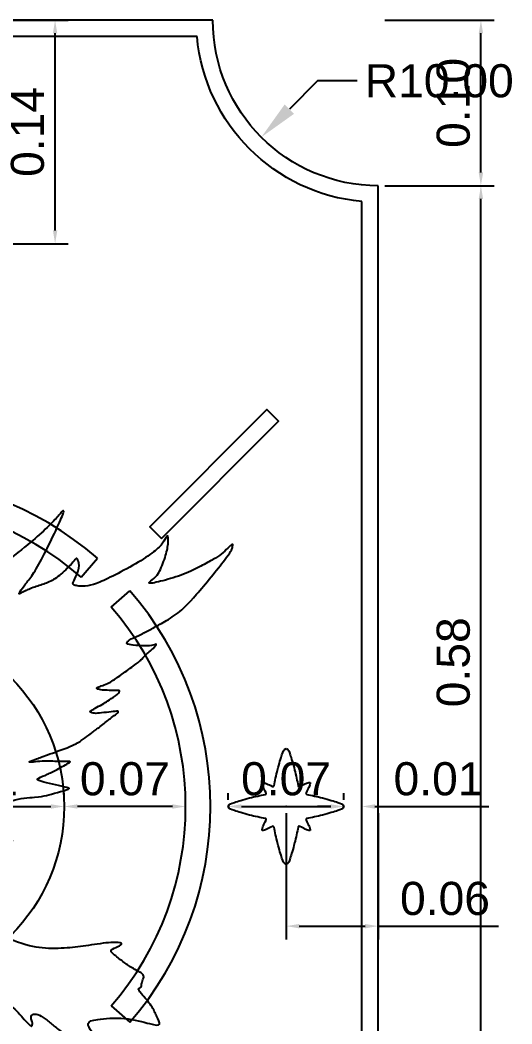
# Model space of a CAD drawing. Header units: metres. Extents: x -6.5 to 29.8, y -1.8 to 5.3.
# Drawn here: x 28.017 to 28.314, y 2.597 to 3.204 of the extents above; entities that cross this region are included whole.
import ezdxf

# ---------------------------------------------------------------- set-up
doc = ezdxf.new("R2010")
doc.units = ezdxf.units.M
for name, color, linetype, true_color in [('BANDERA$BORDE', 40, 'Continuous', 0xffbf00), ('BANDERA$CIRCULO EXT', 40, 'Continuous', 0xffbf00), ('BANDERA$CUERVO', 18, 'Continuous', 0x000000), ('BANDERA$ESTRELLAS$GRANDE', 251, 'Continuous', 0x696969), ('BANDERA$SOL', 40, 'Continuous', 0xffbf00), ('FONDO', 168, 'Continuous', 0x0f132e)]:
    doc.layers.add(name, color=color, linetype=linetype, true_color=true_color)
doc.styles.add('Plantilla Milímetros_ pequeño', font='')
doc.styles.get('Plantilla Milímetros_ pequeño').set_extended_font_data('Arial')
doc.dimstyles.new('Plantilla Milímetros_ pequeño', dxfattribs={"dimscale": 0.008, "dimtxt": 2.5, "dimasz": 1, "dimexe": 1, "dimexo": 0.5, "dimgap": 0.8, "dimtad": 1, "dimtoh": 1, "dimzin": 1, "dimdsep": 46, "dimtxsty": 'Plantilla Milímetros_ pequeño', "dimcen": 2.5, "dimadec": 1, "dimazin": 1, "dimtfac": 1, "dimtdec": 4, "dimtix": 1, "dimtofl": 0, "dimtmove": 1, "dimatfit": 3, "dimfxl": 1, "dimtolj": 1, "dimtzin": 1, "dimarcsym": 0})

# ---------------------------------------------------------------- blocks, each defined once
blk = doc.blocks.new('*D24')
at = {"layer": 'Defpoints', "color": 0}
for p in [(28.23326, 3.10355), (28.29531, 3.10355), (28.23326, 2.52807)]:
    blk.add_point(p, dxfattribs=at)
at = {"layer": 'FONDO', "color": 0, "lineweight": -2}
for p, q in [((28.23726, 3.10355), (28.30331, 3.10355)), ((28.29531, 2.53607), (28.29531, 3.09555)), ((28.23726, 2.52807), (28.30331, 2.52807))]:
    blk.add_line(p, q, dxfattribs=at)
at = {"layer": 'FONDO', "color": 0}
for points in [[(28.29665, 3.09555), (28.29398, 3.09555), (28.29531, 3.10355)], [(28.29398, 2.53607), (28.29665, 2.53607), (28.29531, 2.52807)]]:
    blk.add_solid(points, dxfattribs=at)
at = {"layer": 'FONDO', "color": 0, "insert": (28.2787, 2.81581), "char_height": 0.02, "attachment_point": 5, "rotation": 90, "style": 'Plantilla Milímetros_ pequeño'}
blk.add_mtext('\\A1;0.58', dxfattribs=at)
blk = doc.blocks.new('*D25')
at = {"layer": 'Defpoints', "color": 0}
for p in [(28.23326, 3.20355), (28.29531, 3.20355), (28.23326, 3.10355)]:
    blk.add_point(p, dxfattribs=at)
at = {"layer": 'FONDO', "color": 0, "lineweight": -2}
for p, q in [((28.23726, 3.20355), (28.30331, 3.20355)), ((28.29531, 3.11155), (28.29531, 3.19555)), ((28.23726, 3.10355), (28.30331, 3.10355))]:
    blk.add_line(p, q, dxfattribs=at)
at = {"layer": 'FONDO', "color": 0}
for points in [[(28.29665, 3.19555), (28.29398, 3.19555), (28.29531, 3.20355)], [(28.29398, 3.11155), (28.29665, 3.11155), (28.29531, 3.10355)]]:
    blk.add_solid(points, dxfattribs=at)
at = {"layer": 'FONDO', "color": 0, "insert": (28.2787, 3.15355), "char_height": 0.02, "attachment_point": 5, "rotation": 90, "style": 'Plantilla Milímetros_ pequeño'}
blk.add_mtext('\\A1;0.10', dxfattribs=at)
blk = doc.blocks.new('*D26')
at = {"layer": 'Defpoints', "color": 0}
for p in [(28.21254, 2.72875), (28.22326, 2.72875), (28.22326, 2.72875)]:
    blk.add_point(p, dxfattribs=at)
at = {"layer": 'FONDO', "color": 0, "lineweight": -2}
for p, q in [((28.21254, 2.73275), (28.21254, 2.73675)), ((28.22326, 2.73275), (28.22326, 2.73675)), ((28.20454, 2.72875), (28.19654, 2.72875)), ((28.23126, 2.72875), (28.3001, 2.72875))]:
    blk.add_line(p, q, dxfattribs=at)
at = {"layer": 'FONDO', "color": 0}
for points in [[(28.20454, 2.72741), (28.20454, 2.73008), (28.21254, 2.72875)], [(28.23126, 2.73008), (28.23126, 2.72741), (28.22326, 2.72875)]]:
    blk.add_solid(points, dxfattribs=at)
at = {"layer": 'FONDO', "color": 0, "insert": (28.26968, 2.74536), "char_height": 0.02, "attachment_point": 5, "style": 'Plantilla Milímetros_ pequeño'}
blk.add_mtext('\\A1;0.01', dxfattribs=at)
blk = doc.blocks.new('*D27')
at = {"layer": 'Defpoints', "color": 0}
for p in [(28.14254, 2.72875), (28.21254, 2.72875), (28.21254, 2.72875)]:
    blk.add_point(p, dxfattribs=at)
at = {"layer": 'FONDO', "color": 0, "lineweight": -2}
for p, q in [((28.14254, 2.73275), (28.14254, 2.73675)), ((28.21254, 2.73275), (28.21254, 2.73675)), ((28.15054, 2.72875), (28.20454, 2.72875))]:
    blk.add_line(p, q, dxfattribs=at)
at = {"layer": 'FONDO', "color": 0}
for points in [[(28.15054, 2.73008), (28.15054, 2.72741), (28.14254, 2.72875)], [(28.20454, 2.72741), (28.20454, 2.73008), (28.21254, 2.72875)]]:
    blk.add_solid(points, dxfattribs=at)
at = {"layer": 'FONDO', "color": 0, "insert": (28.17754, 2.74536), "char_height": 0.02, "attachment_point": 5, "style": 'Plantilla Milímetros_ pequeño'}
blk.add_mtext('\\A1;0.07', dxfattribs=at)
blk = doc.blocks.new('*D28')
at = {"layer": 'Defpoints', "color": 0}
for p in [(28.04337, 2.72875), (28.04337, 2.72875), (28.11682, 2.72875)]:
    blk.add_point(p, dxfattribs=at)
at = {"layer": 'FONDO', "color": 0, "lineweight": -2}
for p, q in [((28.04337, 2.73275), (28.04337, 2.73675)), ((28.11682, 2.73275), (28.11682, 2.73675)), ((28.10882, 2.72875), (28.05137, 2.72875))]:
    blk.add_line(p, q, dxfattribs=at)
at = {"layer": 'FONDO', "color": 0}
for points in [[(28.05137, 2.73008), (28.05137, 2.72741), (28.04337, 2.72875)], [(28.10882, 2.72741), (28.10882, 2.73008), (28.11682, 2.72875)]]:
    blk.add_solid(points, dxfattribs=at)
at = {"layer": 'FONDO', "color": 0, "insert": (28.08009, 2.74536), "char_height": 0.02, "attachment_point": 5, "style": 'Plantilla Milímetros_ pequeño'}
blk.add_mtext('\\A1;0.07', dxfattribs=at)
blk = doc.blocks.new('*D29')
at = {"layer": 'Defpoints', "color": 0}
for p in [(27.93326, 2.72875), (28.04337, 2.72875), (28.04337, 2.72875)]:
    blk.add_point(p, dxfattribs=at)
at = {"layer": 'FONDO', "color": 0, "lineweight": -2}
for p, q in [((27.93326, 2.73275), (27.93326, 2.73675)), ((28.04337, 2.73275), (28.04337, 2.73675)), ((27.94126, 2.72875), (28.03537, 2.72875))]:
    blk.add_line(p, q, dxfattribs=at)
at = {"layer": 'FONDO', "color": 0}
for points in [[(27.94126, 2.73008), (27.94126, 2.72741), (27.93326, 2.72875)], [(28.03537, 2.72741), (28.03537, 2.73008), (28.04337, 2.72875)]]:
    blk.add_solid(points, dxfattribs=at)
at = {"layer": 'FONDO', "color": 0, "insert": (27.98832, 2.74536), "char_height": 0.02, "attachment_point": 5, "style": 'Plantilla Milímetros_ pequeño'}
blk.add_mtext('\\A1;0.11', dxfattribs=at)
blk = doc.blocks.new('*D35')
at = {"layer": 'Defpoints', "color": 0}
for p in [(28.23326, 3.20355), (28.16255, 3.13284)]:
    blk.add_point(p, dxfattribs=at)
at = {"layer": 'FONDO', "color": 0, "lineweight": -2}
for p, q in [((28.19649, 3.16678), (28.17952, 3.14981)), ((28.22049, 3.16678), (28.19649, 3.16678))]:
    blk.add_line(p, q, dxfattribs=at)
at = {"layer": 'FONDO', "color": 0}
blk.add_solid([(28.1767, 3.15264), (28.18235, 3.14698), (28.16255, 3.13284)], dxfattribs=at)
at = {"layer": 'FONDO', "color": 0, "insert": (28.27012, 3.16678), "char_height": 0.02, "attachment_point": 5, "style": 'Plantilla Milímetros_ pequeño'}
blk.add_mtext('\\A1;R10.00', dxfattribs=at)
blk = doc.blocks.new('*D44')
at = {"layer": 'Defpoints', "color": 0}
for p in [(28.17754, 2.72875), (28.23326, 2.72875), (28.23326, 2.6565)]:
    blk.add_point(p, dxfattribs=at)
at = {"layer": 'FONDO', "color": 0, "lineweight": -2}
for p, q in [((28.17754, 2.72475), (28.17754, 2.6485)), ((28.23326, 2.72475), (28.23326, 2.6485)), ((28.18554, 2.6565), (28.22526, 2.6565)), ((28.23326, 2.6565), (28.30596, 2.6565))]:
    blk.add_line(p, q, dxfattribs=at)
at = {"layer": 'FONDO', "color": 0}
for points in [[(28.18554, 2.65783), (28.18554, 2.65516), (28.17754, 2.6565)], [(28.22526, 2.65516), (28.22526, 2.65783), (28.23326, 2.6565)]]:
    blk.add_solid(points, dxfattribs=at)
at = {"layer": 'FONDO', "color": 0, "insert": (28.27361, 2.67311), "char_height": 0.02, "attachment_point": 5, "style": 'Plantilla Milímetros_ pequeño'}
blk.add_mtext('\\A1;0.06', dxfattribs=at)
blk = doc.blocks.new('*D45')
at = {"layer": 'Defpoints', "color": 0}
for p in [(27.93326, 3.20355), (28.0379, 3.20355), (27.93326, 3.06855)]:
    blk.add_point(p, dxfattribs=at)
at = {"layer": 'FONDO', "color": 0, "lineweight": -2}
for p, q in [((27.93726, 3.20355), (28.0459, 3.20355)), ((28.0379, 3.07655), (28.0379, 3.19555)), ((27.93726, 3.06855), (28.0459, 3.06855))]:
    blk.add_line(p, q, dxfattribs=at)
at = {"layer": 'FONDO', "color": 0}
for points in [[(28.03923, 3.19555), (28.03656, 3.19555), (28.0379, 3.20355)], [(28.03656, 3.07655), (28.03923, 3.07655), (28.0379, 3.06855)]]:
    blk.add_solid(points, dxfattribs=at)
at = {"layer": 'FONDO', "color": 0, "insert": (28.02129, 3.13605), "char_height": 0.02, "attachment_point": 5, "rotation": 90, "style": 'Plantilla Milímetros_ pequeño'}
blk.add_mtext('\\A1;0.14', dxfattribs=at)

msp = doc.modelspace()

# ---------------------------------------------------------------- linework, layer by layer
at = {"layer": 'BANDERA$BORDE'}
for p, q in [((28.12372, 3.19355), (27.74281, 3.19355)), ((28.22326, 2.53176), (28.22326, 3.09401))]:
    msp.add_line(p, q, dxfattribs=at)
at = {"layer": 'BANDERA$BORDE', "extrusion": (0, 0, -1)}
for radius, start, end in [(0.1, 270, 0), (0.11, 275.21591, 354.78409)]:
    msp.add_arc((-28.23326, 3.20355), radius, start, end, dxfattribs=at)
at = {"layer": 'BANDERA$BORDE'}
for points in [[(28.13326, 3.20355), (27.93326, 3.20355), (27.73326, 3.20355)], [(28.23326, 2.52807), (28.23326, 2.81581), (28.23326, 3.10355)]]:
    msp.add_open_spline(points, degree=2, dxfattribs=at)
at = {"layer": 'BANDERA$CIRCULO EXT'}
msp.add_lwpolyline([(28.10221, 2.89062), (28.17292, 2.96133), (28.16585, 2.9684), (28.09514, 2.89769)], close=True, dxfattribs=at)
for points in [[(28.05369, 2.86727), (28.06353, 2.8786)], [(28.07179, 2.84917), (28.08311, 2.85901)], [(28.07179, 2.60832), (28.08311, 2.59848)]]:
    msp.add_lwpolyline(points, dxfattribs=at)
for radius, start, end in [(0.19855, 49, 131), (0.18355, 49, 131), (0.19855, 319, 41), (0.18355, 319, 41)]:
    msp.add_arc((27.93326, 2.72875), radius, start, end, dxfattribs=at)
at = {"layer": 'BANDERA$CUERVO'}
msp.add_open_spline([(27.79375, 2.64315), (27.79305, 2.64378), (27.79144, 2.64891), (27.79001, 2.65716), (27.79201, 2.66584), (27.79343, 2.6694), (27.793, 2.67225), (27.79201, 2.67552), (27.79101, 2.68121), (27.79101, 2.68947), (27.79471, 2.70171), (27.80695, 2.7148), (27.81449, 2.7195), (27.8293, 2.72548), (27.84652, 2.73273), (27.85683, 2.743), (27.86281, 2.74912), (27.86779, 2.76165), (27.87524, 2.77815), (27.8776, 2.77956), (27.88591, 2.78441), (27.90467, 2.79866), (27.91233, 2.80416), (27.91681, 2.80949), (27.92232, 2.81892), (27.92883, 2.83152), (27.93326, 2.84301), (27.9345, 2.84955), (27.9344, 2.8534), (27.93476, 2.85678), (27.93541, 2.8588), (27.93512, 2.86072), (27.93512, 2.86189), (27.9359, 2.86199), (27.93649, 2.86082), (27.9372, 2.86007), (27.93724, 2.85831), (27.9374, 2.85642), (27.93837, 2.85496), (27.93929, 2.85489), (27.94075, 2.85639), (27.94244, 2.85756), (27.94433, 2.85864), (27.94648, 2.86004), (27.95057, 2.86303), (27.95236, 2.86551), (27.95449, 2.86705), (27.95657, 2.86958), (27.9597, 2.87454), (27.96134, 2.87608), (27.96298, 2.87752), (27.96427, 2.8805), (27.96556, 2.88318), (27.96774, 2.88551), (27.96843, 2.8869), (27.96863, 2.88397), (27.96809, 2.88), (27.96764, 2.87623), (27.96704, 2.87256), (27.9664, 2.86933), (27.96585, 2.8666), (27.96476, 2.86253), (27.96441, 2.86159), (27.96575, 2.86273), (27.9668, 2.86367), (27.96923, 2.86541), (27.97439, 2.86864), (27.98551, 2.87918), (27.99084, 2.88659), (27.99305, 2.8902), (27.99483, 2.89437), (27.99636, 2.89694), (27.99722, 2.89535), (27.99667, 2.89259), (27.99587, 2.88782), (27.99421, 2.88334), (27.99317, 2.87832), (27.99293, 2.87428), (27.98778, 2.86147), (27.98662, 2.85865), (27.98839, 2.85914), (27.99035, 2.86215), (27.99281, 2.86472), (28.01775, 2.88368), (28.02863, 2.89291), (28.03788, 2.90167), (28.04187, 2.90687), (28.04334, 2.90773), (28.04309, 2.90596), (28.03678, 2.8918), (28.02939, 2.87714), (28.02349, 2.86708), (28.01933, 2.86247), (28.01653, 2.85823), (28.01578, 2.85641), (28.0188, 2.85868), (28.02667, 2.86171), (28.03363, 2.86368), (28.04013, 2.86753), (28.04875, 2.87585), (28.05049, 2.87873), (28.05155, 2.87835), (28.05314, 2.87321), (28.04943, 2.86511), (28.04845, 2.86345), (28.04891, 2.86254), (28.0508, 2.86194), (28.05594, 2.86144), (28.06249, 2.86305), (28.07169, 2.86718), (28.08719, 2.87534), (28.09839, 2.88283), (28.10346, 2.8879), (28.10527, 2.89229), (28.10625, 2.89236), (28.10656, 2.8879), (28.10474, 2.87943), (28.10051, 2.86869), (28.09672, 2.86566), (28.09264, 2.86264), (28.10247, 2.86476), (28.11616, 2.86884), (28.12645, 2.87398), (28.13379, 2.87807), (28.13848, 2.88102), (28.14241, 2.8848), (28.14566, 2.88798), (28.14521, 2.88518), (28.14377, 2.8814), (28.121, 2.85361), (28.11247, 2.8452), (28.10258, 2.83946), (28.09628, 2.83604), (28.09006, 2.8326), (28.08415, 2.83019), (28.0821, 2.82887), (28.08109, 2.82742), (28.08125, 2.82682), (28.08407, 2.82621), (28.09299, 2.82549), (28.09725, 2.82585), (28.10031, 2.82754), (28.09585, 2.82278), (28.0938, 2.82141), (28.09046, 2.81796), (28.08986, 2.81727), (28.08829, 2.81578), (28.07826, 2.80858), (28.07533, 2.80665), (28.0723, 2.80432), (28.06858, 2.80248), (28.06476, 2.80114), (28.06268, 2.80044), (28.06312, 2.79985), (28.06471, 2.79911), (28.07101, 2.79881), (28.07523, 2.79866), (28.07732, 2.79891), (28.07622, 2.79677), (28.07007, 2.79275), (28.06764, 2.79112), (28.06302, 2.78853), (28.0593, 2.7865), (28.05876, 2.78586), (28.06144, 2.78471), (28.0656, 2.78531), (28.0722, 2.78581), (28.07627, 2.78655), (28.07617, 2.78521), (28.0728, 2.78308), (28.06982, 2.78084), (28.0667, 2.77811), (28.06377, 2.77593), (28.06104, 2.77429), (28.0598, 2.77266), (28.05464, 2.76935), (28.05048, 2.76595), (28.03294, 2.75985), (28.02651, 2.75735), (28.02121, 2.75569), (28.02333, 2.75523), (28.02855, 2.75614), (28.03445, 2.75606), (28.0461, 2.75584), (28.04852, 2.75614), (28.03831, 2.75069), (28.03339, 2.74812), (28.02696, 2.74578), (28.02658, 2.74411), (28.04587, 2.74018), (28.04753, 2.73942), (28.03899, 2.73721), (28.03249, 2.73528), (28.02718, 2.73438), (28.01152, 2.73339), (27.99772, 2.72556), (28.00142, 2.72001), (28.01138, 2.70976), (28.01323, 2.70677), (28.00569, 2.70919), (27.99231, 2.71005), (27.98591, 2.71204), (27.9785, 2.71517), (27.97509, 2.71759), (27.97979, 2.71033), (27.98534, 2.70564), (27.98975, 2.70009), (27.98847, 2.69909), (27.98178, 2.69937), (27.97082, 2.70236), (27.96669, 2.70165), (27.96427, 2.69909), (27.95716, 2.69496), (27.96086, 2.68585), (27.96413, 2.67973), (27.9657, 2.67219), (27.9684, 2.66849), (27.97324, 2.6655), (27.97936, 2.66194), (28.01594, 2.64586), (28.02974, 2.64273), (28.04597, 2.64316), (28.05735, 2.64472), (28.07329, 2.64722), (28.07963, 2.64618), (28.07618, 2.64422), (28.07076, 2.64214), (28.07249, 2.63995), (28.07929, 2.63488), (28.0839, 2.63131), (28.09174, 2.62773), (28.09151, 2.62508), (28.08989, 2.62197), (28.09059, 2.61955), (28.0877, 2.61909), (28.08909, 2.61655), (28.09704, 2.6079), (28.09889, 2.60237), (28.10269, 2.59615), (28.0967, 2.59695), (28.08023, 2.6018), (28.0614, 2.60029), (28.05663, 2.59839), (28.05981, 2.59257), (28.06427, 2.58788), (28.06548, 2.58357), (28.06359, 2.58251), (28.05996, 2.58387), (28.04915, 2.59121), (28.04347, 2.59121), (28.03795, 2.59567), (28.03296, 2.59976), (28.02835, 2.60316), (28.02434, 2.60384), (28.0229, 2.60127), (28.02434, 2.59862), (28.02411, 2.59605), (28.0229, 2.59582), (28.01599, 2.60426), (28.00666, 2.6129), (28.00066, 2.61705), (27.99386, 2.61936), (27.9889, 2.62143), (27.98337, 2.62293), (27.98233, 2.62109), (27.98591, 2.61555), (27.99052, 2.61002), (27.99455, 2.60345), (27.99743, 2.60057), (27.98717, 2.60795), (27.98372, 2.60979), (27.97749, 2.61452), (27.97196, 2.61786), (27.95916, 2.62593), (27.95651, 2.62777), (27.94818, 2.63224), (27.9442, 2.63267), (27.94818, 2.62627), (27.94946, 2.62328), (27.94149, 2.62911), (27.93765, 2.63068), (27.93594, 2.6257), (27.93511, 2.62081), (27.93431, 2.61382), (27.93711, 2.60598), (27.93591, 2.60341), (27.93181, 2.59348), (27.92948, 2.59055), (27.92709, 2.58712), (27.92556, 2.58484), (27.92405, 2.58311), (27.92332, 2.58431), (27.92187, 2.58532), (27.92224, 2.58665), (27.92143, 2.58954), (27.91834, 2.59075), (27.91649, 2.59231), (27.91572, 2.59432), (27.91657, 2.59625), (27.91661, 2.5979), (27.9142, 2.59613), (27.91142, 2.59336), (27.9103, 2.59292), (27.90837, 2.59473), (27.90777, 2.59597), (27.90616, 2.60178), (27.90316, 2.61631), (27.89702, 2.62747), (27.89695, 2.63244), (27.89726, 2.63495), (27.88766, 2.64687), (27.86506, 2.66646), (27.85204, 2.67603), (27.84165, 2.67753), (27.82914, 2.67342), (27.82111, 2.66782), (27.81681, 2.66707), (27.81149, 2.66558), (27.8029, 2.65811), (27.79813, 2.65171), (27.79562, 2.64509), (27.79444, 2.64251), (27.79375, 2.64315)], degree=3, dxfattribs=at)
at = {"layer": 'BANDERA$ESTRELLAS$GRANDE'}
for centre, start, end in [((28.16964, 2.74143), 238.60947, 350.1879), ((28.18545, 2.74143), 189.8121, 301.39053), ((28.16487, 2.73665), 279.79756, 26.71048), ((28.19021, 2.73665), 153.28952, 260.20244), ((28.16487, 2.72084), 333.28952, 80.20244), ((28.19021, 2.72084), 99.79756, 206.71048), ((28.16963, 2.71608), 9.79756, 116.71048), ((28.18545, 2.71608), 63.28952, 170.20244)]:
    msp.add_arc(centre, 0.00069, start, end, dxfattribs=at)
for points, knots in [([(28.17032, 2.74131), (28.1708, 2.74411), (28.17258, 2.75212), (28.17544, 2.76117), (28.17592, 2.76284), (28.17754, 2.76375)], [0.29905756, 0.29905756, 0.29905756, 0.29905756, 0.30908465, 0.32172038, 0.33435611, 0.33435611, 0.33435611, 0.33435611]), ([(28.17754, 2.76375), (28.17917, 2.76284), (28.17964, 2.76117), (28.18251, 2.75212), (28.18428, 2.74411), (28.18477, 2.74131)], [0.33435611, 0.33435611, 0.33435611, 0.33435611, 0.34699184, 0.35962757, 0.36965466, 0.36965466, 0.36965466, 0.36965466]), ([(28.16549, 2.73696), (28.16477, 2.73839), (28.16365, 2.7406), (28.16288, 2.74244), (28.16307, 2.74322)], [0.27601343, 0.27601343, 0.27601343, 0.27601343, 0.28075284, 0.28659318, 0.28659318, 0.28659318, 0.28659318]), ([(28.16307, 2.74322), (28.16384, 2.7434), (28.16568, 2.74264), (28.16787, 2.74153), (28.16928, 2.74084)], [0.28659318, 0.28659318, 0.28659318, 0.28659318, 0.29243352, 0.29711015, 0.29711015, 0.29711015, 0.29711015]), ([(28.18581, 2.74084), (28.18721, 2.74153), (28.1894, 2.74264), (28.19124, 2.7434), (28.19201, 2.74322)], [0.37160207, 0.37160207, 0.37160207, 0.37160207, 0.3762787, 0.38211904, 0.38211904, 0.38211904, 0.38211904]), ([(28.19201, 2.74322), (28.1922, 2.74244), (28.19144, 2.7406), (28.19031, 2.73839), (28.18959, 2.73696)], [0.38211904, 0.38211904, 0.38211904, 0.38211904, 0.38795938, 0.39269879, 0.39269879, 0.39269879, 0.39269879]), ([(28.14254, 2.72875), (28.14345, 2.73037), (28.14512, 2.73084), (28.15417, 2.73371), (28.16219, 2.73549), (28.16499, 2.73597)], [0.62094669, 0.62094669, 0.62094669, 0.62094669, 0.63358242, 0.64621815, 0.65626649, 0.65626649, 0.65626649, 0.65626649]), ([(28.19009, 2.73597), (28.1929, 2.73549), (28.20091, 2.73371), (28.20997, 2.73084), (28.21163, 2.73037), (28.21254, 2.72875)], [0.39456477, 0.39456477, 0.39456477, 0.39456477, 0.40461311, 0.41724884, 0.42988457, 0.42988457, 0.42988457, 0.42988457]), ([(28.16499, 2.72152), (28.16219, 2.722), (28.15417, 2.72378), (28.14512, 2.72665), (28.14345, 2.72712), (28.14254, 2.72875)], [0.58562689, 0.58562689, 0.58562689, 0.58562689, 0.59567523, 0.60831096, 0.62094669, 0.62094669, 0.62094669, 0.62094669]), ([(28.21254, 2.72875), (28.21163, 2.72712), (28.20997, 2.72665), (28.20091, 2.72378), (28.1929, 2.722), (28.19009, 2.72152)], [0.42988457, 0.42988457, 0.42988457, 0.42988457, 0.4425203, 0.45515603, 0.46520437, 0.46520437, 0.46520437, 0.46520437]), ([(28.16307, 2.71427), (28.16288, 2.71505), (28.16365, 2.71689), (28.16477, 2.7191), (28.16549, 2.72053)], [0.57318116, 0.57318116, 0.57318116, 0.57318116, 0.5790215, 0.5837609, 0.5837609, 0.5837609, 0.5837609]), ([(28.16932, 2.71669), (28.16789, 2.71597), (28.16569, 2.71485), (28.16384, 2.71409), (28.16307, 2.71427)], [0.56260141, 0.56260141, 0.56260141, 0.56260141, 0.56734082, 0.57318116, 0.57318116, 0.57318116, 0.57318116]), ([(28.17754, 2.69375), (28.17592, 2.69466), (28.17544, 2.69632), (28.17257, 2.70537), (28.1708, 2.71339), (28.17031, 2.71619)], [0.52541563, 0.52541563, 0.52541563, 0.52541563, 0.53805136, 0.55068709, 0.56073543, 0.56073543, 0.56073543, 0.56073543]), ([(28.18477, 2.71619), (28.18428, 2.71339), (28.18251, 2.70537), (28.17964, 2.69632), (28.17917, 2.69466), (28.17754, 2.69375)], [0.49009583, 0.49009583, 0.49009583, 0.49009583, 0.50014417, 0.5127799, 0.52541563, 0.52541563, 0.52541563, 0.52541563]), ([(28.19201, 2.71427), (28.19124, 2.71409), (28.18939, 2.71485), (28.18719, 2.71597), (28.18576, 2.71669)], [0.4776501, 0.4776501, 0.4776501, 0.4776501, 0.48349044, 0.48822985, 0.48822985, 0.48822985, 0.48822985]), ([(28.18959, 2.72053), (28.19031, 2.7191), (28.19144, 2.71689), (28.1922, 2.71505), (28.19201, 2.71427)], [0.46707035, 0.46707035, 0.46707035, 0.46707035, 0.47180976, 0.4776501, 0.4776501, 0.4776501, 0.4776501])]:
    msp.add_open_spline(points, degree=3, knots=knots, dxfattribs=at)
msp.add_point((28.17754, 2.72875), dxfattribs=at)
at = {"layer": 'BANDERA$SOL'}
msp.add_circle((27.93326, 2.72875), 0.11011, dxfattribs=at)

# ---------------------------------------------------------------- dimensions: what is measured, and where the dimension line sits
at = {"layer": 'FONDO'}
for base, p1, p2, picture, middle in [((28.0378979915, 3.2035531214), (27.933264228, 3.0685531214), (27.933264228, 3.2035531214), '*D45', (28.0212879915, 3.1360531214)), ((28.29531, 3.20355), (28.23326, 3.10355), (28.23326, 3.20355), '*D25', (28.2787, 3.15355)), ((28.29531, 3.10355), (28.23326, 2.52807), (28.23326, 3.10355), '*D24', (28.2787, 2.81581))]:
    dim = msp.add_linear_dim(base=base, p1=p1, p2=p2, angle=90, dimstyle='Plantilla Milímetros_ pequeño', override={"dimscale": 0.008, "dimtxt": 2.5, "dimasz": 1, "dimexe": 1, "dimexo": 0.5, "dimgap": 0.8, "dimtad": 1, "dimtih": 0, "dimtoh": 0, "dimdec": 2, "dimlfac": 1, "dimzin": 1, "dimtxsty": 'Plantilla Milímetros_ pequeño', "dimsah": 0, "dimcen": 2.5, "dimadec": 1, "dimazin": 1, "dimtix": 0, "dimtmove": 0, "dimtzin": 1}, dxfattribs=at)
    dim.commit()
    dim.dimension.update_dxf_attribs({"geometry": picture, "text_midpoint": middle})
dim = msp.add_radius_dim(center=(28.23326, 3.20355), mpoint=(28.16255, 3.13284), dimstyle='Plantilla Milímetros_ pequeño', override={"dimscale": 0.008, "dimasz": 3, "dimtad": 0, "dimtih": 1, "dimtoh": 1, "dimlfac": 100, "dimtxsty": 'Plantilla Milímetros_ pequeño', "dimsah": 0}, dxfattribs=at)
dim.commit()
dim.dimension.update_dxf_attribs({"geometry": '*D35', "text_midpoint": (28.19649, 3.16678), "dimtype": 164})
for base, p1, p2, picture, middle in [((28.04337, 2.72875), (27.93326, 2.72875), (28.04337, 2.72875), '*D29', (27.98832, 2.74536)), ((28.04337, 2.72875), (28.11682, 2.72875), (28.04337, 2.72875), '*D28', (28.08009, 2.74536)), ((28.21254, 2.72875), (28.14254, 2.72875), (28.21254, 2.72875), '*D27', (28.17754, 2.74536)), ((28.22326, 2.72875), (28.21254, 2.72875), (28.22326, 2.72875), '*D26', (28.26968, 2.74536)), ((28.23326, 2.6565), (28.17754, 2.72875), (28.23326, 2.72875), '*D44', (28.27361, 2.67311))]:
    dim = msp.add_linear_dim(base=base, p1=p1, p2=p2, dimstyle='Plantilla Milímetros_ pequeño', override={"dimscale": 0.008, "dimtxt": 2.5, "dimasz": 1, "dimexe": 1, "dimexo": 0.5, "dimgap": 0.8, "dimtad": 1, "dimtih": 0, "dimtoh": 0, "dimdec": 2, "dimlfac": 1, "dimzin": 1, "dimtxsty": 'Plantilla Milímetros_ pequeño', "dimsah": 0, "dimcen": 2.5, "dimadec": 1, "dimazin": 1, "dimtix": 0, "dimtmove": 0, "dimtzin": 1}, dxfattribs=at)
    dim.commit()
    dim.dimension.update_dxf_attribs({"geometry": picture, "text_midpoint": middle})

doc.saveas('drawing.dxf')
